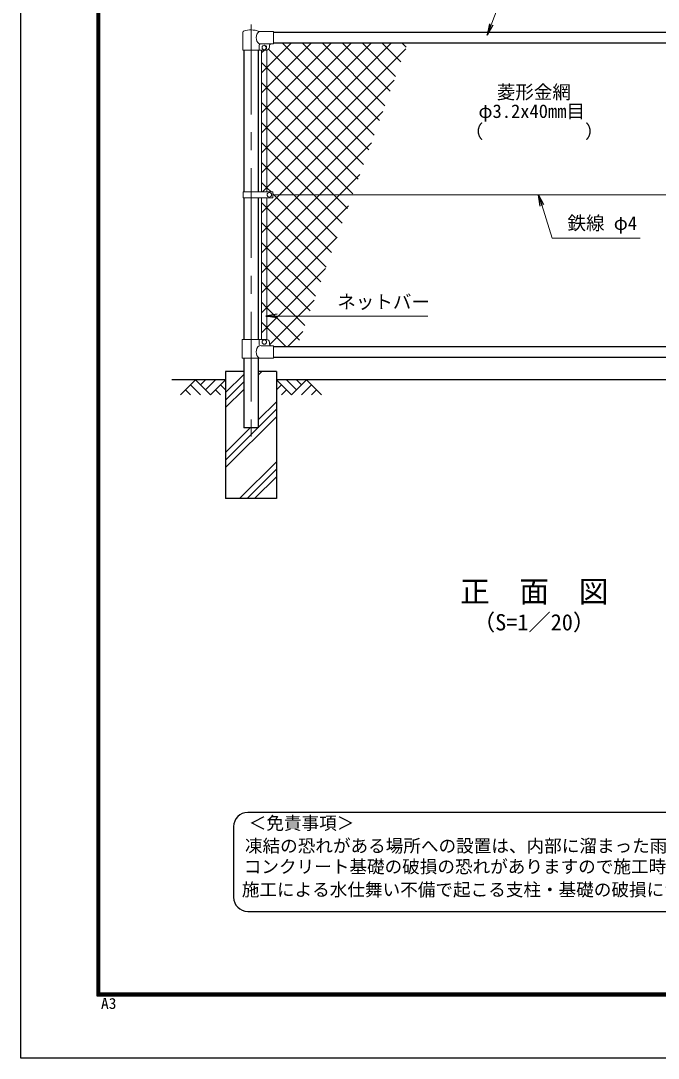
# Model space of a CAD drawing. Units: millimetres, scale not verified. Extents: x -4200 to 4200, y -2970 to 2970.
# Drawn here: x -4200 to -1943, y -2970 to 701 of the extents above; entities that cross this region are included whole.
import ezdxf
from ezdxf.enums import TextEntityAlignment as Align

# ---------------------------------------------------------------- set-up
doc = ezdxf.new("R2010")
doc.units = ezdxf.units.MM
doc.header["$LTSCALE"] = 10
doc.linetypes.add('USER1', pattern=[50.8, 31.75, -6.35, 6.35, -6.35])
for name, color, linetype, lineweight in [('0-0_D-TTL-TXT', 7, 'Continuous', 25), ('0-1_D-BMK', 2, 'USER1', 13), ('0-2_D-STR1', 1, 'Continuous', 25), ('0-8_D-BGD', 7, 'Continuous', 25), ('0-9_D-STR4', 7, 'Continuous', 25), ('0-A_D-DCR-HCH', 7, 'Continuous', 13), ('0-B_D-STR3', 3, 'Continuous', 13), ('0-C_D-STR2', 7, 'Continuous', 13), ('0-D_D-STR-TXT', 7, 'Continuous', 13), ('0-E_D-TTL', 7, 'Continuous', 25)]:
    doc.layers.add(name, color=color, linetype=linetype, lineweight=lineweight)
doc.layers.add('0-4_0', color=7, linetype='Continuous')
doc.styles.add('ＭＳ ゴシック', font='')
doc.styles.get('ＭＳ ゴシック').set_extended_font_data('MS Gothic')

# ---------------------------------------------------------------- blocks, each defined once
blk = doc.blocks.new('_Open')
at = {"layer": '0-4_0'}
blk.add_line((-10, 1.667), (0, 0), dxfattribs=at)
blk.add_lwpolyline([(-10, -1.667), (0, 0), (-10, 0)], dxfattribs=at)

msp = doc.modelspace()

# ---------------------------------------------------------------- linework, layer by layer
at = {"layer": '0-0_D-TTL-TXT', "color": 2}
for p, q in [((-950.78, -2100.18), (-3396.33, -2100.18)), ((-3446.33, -2150.18), (-3446.33, -2400.18)), ((-3396.33, -2450.18), (-950.78, -2450.18))]:
    msp.add_line(p, q, dxfattribs=at)
for centre, start, end in [((-3396.33, -2150.18), 90, 180), ((-3396.33, -2400.18), 180, 270)]:
    msp.add_arc(centre, 50, start, end, dxfattribs=at)
at = {"layer": '0-1_D-BMK'}
msp.add_line((-3384.65, 687.29), (-3384.65, -769.77), dxfattribs=at)
at = {"layer": '0-2_D-STR1'}
for p, q in [((-3304.65, 660.23), (-1464.65, 660.23)), ((-3410.05, 597.23), (-3410.05, 95.73)), ((-3359.25, 597.23), (-3359.25, 95.73)), ((-3304.65, 622.23), (-1464.65, 622.23)), ((-3410.05, 74.73), (-3410.05, -426.77)), ((-3359.25, 74.73), (-3359.25, -426.77)), ((-3304.65, -451.77), (-1464.65, -451.77)), ((-3410.05, -492.77), (-3410.05, -739.77)), ((-3359.25, -492.77), (-3359.25, -739.77)), ((-3304.65, -489.77), (-1464.65, -489.77)), ((-3359.25, -739.77), (-3410.05, -739.77))]:
    msp.add_line(p, q, dxfattribs=at)
at = {"layer": '0-8_D-BGD'}
for p, q in [((-3474.65, -569.77), (-3664.65, -569.77)), ((-1474.65, -569.77), (-3294.65, -569.77))]:
    msp.add_line(p, q, dxfattribs=at)
at = {"layer": '0-9_D-STR4'}
for p, q in [((-3474.65, -539.77), (-3474.65, -989.77)), ((-3410.05, -539.77), (-3474.65, -539.77)), ((-3294.65, -539.77), (-3359.25, -539.77)), ((-3294.65, -539.77), (-3294.65, -989.77)), ((-3294.65, -989.77), (-3474.65, -989.77))]:
    msp.add_line(p, q, dxfattribs=at)
at = {"layer": '0-A_D-DCR-HCH'}
for p, q in [((-3474.65, -614.88), (-3410.05, -550.28)), ((-3359.25, -552.51), (-3346.52, -539.77)), ((-3581.08, -569.77), (-3634.29, -622.99)), ((-3581.08, -569.77), (-3527.87, -622.99)), ((-3563.34, -587.51), (-3545.6, -569.77)), ((-3545.6, -605.25), (-3510.13, -569.77)), ((-3527.87, -622.99), (-3474.65, -569.77)), ((-3474.65, -641.39), (-3410.05, -576.79)), ((-3241.44, -622.99), (-3294.65, -569.77)), ((-3223.7, -605.25), (-3259.18, -569.77)), ((-3188.23, -569.77), (-3241.44, -622.99)), ((-3205.87, -587.6), (-3223.7, -569.77)), ((-3188.23, -569.77), (-3135.02, -622.99)), ((-3616.55, -605.25), (-3598.73, -622.99)), ((-3598.82, -587.51), (-3563.18, -622.99)), ((-3510.13, -605.25), (-3492.31, -622.99)), ((-3492.39, -587.51), (-3474.65, -605.17)), ((-3474.65, -667.91), (-3410.05, -603.31)), ((-3276.92, -587.51), (-3294.65, -605.17)), ((-3259.18, -605.25), (-3277, -622.99)), ((-3170.49, -587.51), (-3206.13, -622.99)), ((-3152.76, -605.25), (-3170.57, -622.99)), ((-3359.25, -711.61), (-3294.65, -647.01)), ((-3359.25, -738.12), (-3294.65, -673.52)), ((-3474.65, -880.04), (-3294.65, -700.04)), ((-3474.65, -853.52), (-3360.9, -739.77)), ((-3474.65, -827.01), (-3387.42, -739.77)), ((-3425.29, -989.77), (-3294.65, -859.14)), ((-3398.77, -989.77), (-3294.65, -885.66)), ((-3372.25, -989.77), (-3294.65, -912.17))]:
    msp.add_line(p, q, dxfattribs=at)
at = {"layer": '0-B_D-STR3'}
for p, q in [((-3413.2, 597.23), (-3413.2, 660.92)), ((-3304.65, 663.23), (-3356.1, 663.23)), ((-3304.65, 663.23), (-3304.65, 619.23)), ((-3413.2, 597.23), (-3356.1, 597.23)), ((-3356.1, 597.23), (-3356.1, 612.23)), ((-3356.1, 597.23), (-3329.65, 597.23)), ((-3304.65, 619.23), (-3349.1, 619.23)), ((-3347.15, 597.23), (-3347.15, 95.73)), ((-3328.15, 597.23), (-3328.15, 95.73)), ((-3319.65, 612.23), (-3319.65, 607.23)), ((-3412.15, 74.73), (-3412.15, 95.73)), ((-3307.66, 95.73), (-3412.15, 95.73)), ((-3307.66, 74.73), (-3412.15, 74.73)), ((-3347.15, 74.73), (-3347.15, -426.77)), ((-3328.15, 74.73), (-3328.15, -426.89)), ((-3307.66, 74.73), (-3307.66, 95.73)), ((-3307.66, 85.23), (-1467.15, 85.23)), ((-3415.6, -426.77), (-3329.65, -426.77)), ((-3415.6, -492.77), (-3415.6, -426.77)), ((-3356.1, -426.77), (-3356.1, -441.77)), ((-3319.65, -436.77), (-3319.65, -441.77)), ((-3304.65, -448.77), (-3349.1, -448.77)), ((-3304.65, -448.77), (-3304.65, -492.77)), ((-3304.65, -492.77), (-3415.6, -492.77))]:
    msp.add_line(p, q, dxfattribs=at)
for centre in [(-3337.65, 606.23), (-3319.66, 85.23), (-3337.65, -435.77)]:
    msp.add_circle(centre, 8, dxfattribs=at)
for centre, radius, start, end in [((-3409.9, 660.92), 3.3, 109.22051, 180), ((-3384.65, 588.49), 80, 69.0916, 109.22051), ((-3337.91, 641.23), 28.55, 129.59418, 230.40582), ((-3349.1, 612.23), 7, 90, 180), ((-3329.65, 607.23), 10, 270, 0), ((-3312.65, 612.23), 7, 90, 180), ((-3329.65, -436.77), 10, 0, 90), ((-3337.91, -470.77), 28.55, 129.59418, 230.40582), ((-3349.1, -441.77), 7, 180, 270), ((-3312.65, -441.77), 7, 180, 270)]:
    msp.add_arc(centre, radius, start, end, dxfattribs=at)
at = {"layer": '0-C_D-STR2'}
for p, q in [((-3347.15, 587.15), (-3336.25, 598.05)), ((-3329.68, 606.54), (-3337.34, 614.19)), ((-3335.84, 598.46), (-3329.89, 604.41)), ((-3328.15, 535.43), (-3241.36, 622.23)), ((-3328.15, 464.72), (-3170.65, 622.23)), ((-3328.15, 394.01), (-3099.94, 622.23)), ((-3328.15, 323.3), (-3029.23, 622.23)), ((-3328.15, 252.59), (-2958.52, 622.23)), ((-3328.15, 181.88), (-2887.81, 622.23)), ((-2967.47, 244.32), (-3322.97, 599.83)), ((-3318.84, 615.46), (-3315.89, 618.41)), ((-2948.6, 296.16), (-3274.66, 622.23)), ((-2929.73, 348), (-3203.95, 622.23)), ((-2910.86, 399.85), (-3133.24, 622.23)), ((-2891.99, 451.69), (-3062.53, 622.23)), ((-2873.12, 503.53), (-2991.82, 622.23)), ((-2854.25, 555.37), (-2921.11, 622.23)), ((-2835.38, 607.21), (-2850.4, 622.23)), ((-3328.15, 534.3), (-3347.15, 553.3)), ((-3347.15, 516.43), (-3328.15, 535.43)), ((-2986.33, 192.48), (-3328.15, 534.3)), ((-3328.15, 463.59), (-3347.15, 482.59)), ((-3283.39, 85.23), (-2877.72, 490.89)), ((-3347.15, 445.72), (-3328.15, 464.72)), ((-3005.2, 140.64), (-3328.15, 463.59)), ((-3328.15, 392.88), (-3347.15, 411.88)), ((-3347.15, 375.01), (-3328.15, 394.01)), ((-3024.07, 88.8), (-3328.15, 392.88)), ((-3212.68, 85.23), (-2918.19, 379.72)), ((-3328.15, 322.17), (-3347.15, 341.17)), ((-3347.15, 304.3), (-3328.15, 323.3)), ((-3091.21, 85.23), (-3328.15, 322.17)), ((-3328.15, 251.46), (-3347.15, 270.46)), ((-3141.97, 85.23), (-2958.65, 268.54)), ((-3347.15, 233.59), (-3328.15, 252.59)), ((-3161.92, 85.23), (-3328.15, 251.46)), ((-3328.15, 180.74), (-3347.15, 199.74)), ((-3347.15, 162.88), (-3328.15, 181.88)), ((-3232.64, 85.23), (-3328.15, 180.74)), ((-3071.26, 85.23), (-2999.11, 157.37)), ((-3328.15, 40.46), (-3283.39, 85.23)), ((-3328.15, -30.25), (-3212.68, 85.23)), ((-3328.15, -100.96), (-3141.97, 85.23)), ((-3328.15, -171.67), (-3071.26, 85.23)), ((-3080.68, -66.73), (-3232.64, 85.23)), ((-3061.81, -14.89), (-3161.92, 85.23)), ((-3042.94, 36.95), (-3091.21, 85.23)), ((-3328.15, 39.32), (-3347.15, 58.32)), ((-3347.15, 21.46), (-3328.15, 40.46)), ((-3328.15, -242.38), (-3039.58, 46.19)), ((-3118.42, -170.41), (-3328.15, 39.32)), ((-3328.15, -31.39), (-3347.15, -12.39)), ((-3347.15, -49.25), (-3328.15, -30.25)), ((-3137.29, -222.26), (-3328.15, -31.39)), ((-3328.15, -313.09), (-3080.04, -64.98)), ((-3328.15, -102.1), (-3347.15, -83.1)), ((-3347.15, -119.96), (-3328.15, -100.96)), ((-3156.15, -274.1), (-3328.15, -102.1)), ((-3328.15, -172.81), (-3347.15, -153.81)), ((-3347.15, -190.67), (-3328.15, -171.67)), ((-3175.02, -325.94), (-3328.15, -172.81)), ((-3328.15, -383.8), (-3120.51, -176.16)), ((-3328.15, -243.52), (-3347.15, -224.52)), ((-3347.15, -261.38), (-3328.15, -242.38)), ((-3193.89, -377.78), (-3328.15, -243.52)), ((-3318.78, -445.14), (-3160.97, -287.33)), ((-3328.15, -314.23), (-3347.15, -295.23)), ((-3347.15, -332.09), (-3328.15, -313.09)), ((-3212.76, -429.62), (-3328.15, -314.23)), ((-3347.15, -402.8), (-3328.15, -383.8)), ((-3254.7, -451.77), (-3201.44, -398.51))]:
    msp.add_line(p, q, dxfattribs=at)
for points in [[(-3343.6, 95.73), (-3328.15, 111.17), (-2837.26, 602.07)], [(-3313.85, 95.73), (-3328.15, 110.03), (-3347.15, 129.03)], [(-3099.55, -118.57), (-3303.35, 85.23), (-3307.66, 89.54)], [(-3261.32, -451.77), (-3328.15, -384.94), (-3347.15, -365.94)]]:
    msp.add_lwpolyline(points, dxfattribs=at)
at = {"layer": '0-D_D-STR-TXT'}
msp.add_line((-2758.78, -343.87), (-3329.9, -343.87), dxfattribs=at)
for points in [[(-1952.84, 808.23), (-2489.13, 808.23), (-2547.78, 651.66)], [(-2006.99, -68.4), (-2318.32, -68.4), (-2366.41, 83.32)]]:
    msp.add_lwpolyline(points, dxfattribs=at)
at = {"layer": '0-E_D-TTL', "color": 2}
msp.add_lwpolyline([(-4199.68, 2970.23), (4200.32, 2970.23), (4200.32, -2969.77), (-4199.68, -2969.77)], close=True, dxfattribs=at)
at = {"layer": '0-E_D-TTL'}
for points in [[(-3929.68, 2750.23), (3930.32, 2750.23), (3930.32, -2749.77), (-3929.68, -2749.77)], [(-3927.18, 2747.73), (3927.82, 2747.73), (3927.82, -2747.27), (-3927.18, -2747.27)], [(-3924.68, 2745.23), (3925.32, 2745.23), (3925.32, -2744.77), (-3924.68, -2744.77)], [(-3922.18, 2742.73), (3922.82, 2742.73), (3922.82, -2742.27), (-3922.18, -2742.27)], [(-3919.68, 2740.23), (3920.32, 2740.23), (3920.32, -2739.77), (-3919.68, -2739.77)]]:
    msp.add_lwpolyline(points, close=True, dxfattribs=at)

# ---------------------------------------------------------------- block references
at = {"layer": '0-D_D-STR-TXT', "xscale": 4, "yscale": 4}
for p, rotation in [((-2548.48, 649.79), 249.46512), ((-2367.02, 85.23), 107.58773), ((-3331.9, -343.87), 180)]:
    msp.add_blockref('_Open', p, dxfattribs=dict(at, rotation=rotation))

# ---------------------------------------------------------------- texts
at = {"layer": '0-0_D-TTL-TXT', "style": 'ＭＳ ゴシック'}
for s, height, p in [('正\u3000面\u3000図', 76.97, (-2644.55, -1380.17)), ('（S=1／20）', 57.7, (-2599.07, -1473.36)), ('＜免責事項＞ \u3000\u3000', 45.67, (-3392.62, -2174.36)), ('凍結の恐れがある場所への設置は、内部に溜まった雨水等の凍結融解により支柱の破損や', 45.67, (-3406.15, -2254.85)), ('コンクリート基礎の破損の恐れがありますので施工時、水仕舞いを行ってください。', 45.67, (-3410.26, -2328.28)), ('施工による水仕舞い不備で起こる支柱・基礎の破損について当社は責任を負いかねます。 ', 45.67, (-3417.25, -2409.77))]:
    msp.add_text(s, height=height, dxfattribs=at).set_placement(p, align=Align.BOTTOM_LEFT)
at = {"layer": '0-D_D-STR-TXT', "style": 'ＭＳ ゴシック'}
for s, p in [('菱形金網', (-2514.6, 410.12)), ('φ3.2x40mm目', (-2579.58, 342.54)), ('（\u3000\u3000   \u3000\u3000）', (-2628.31, 270.89)), ('鉄線 φ4', (-2264.6, -53.53)), ('ネットバー', (-3079.34, -331.92))]:
    msp.add_text(s, height=48.09, dxfattribs=at).set_placement(p, align=Align.BOTTOM_LEFT)
at = {"layer": '0-E_D-TTL', "style": 'ＭＳ ゴシック', "width": 1.05}
msp.add_text('A3', height=38.48, dxfattribs=at).set_placement((-3915.77, -2806.58), align=Align.BOTTOM_LEFT)

doc.saveas('drawing.dxf')
